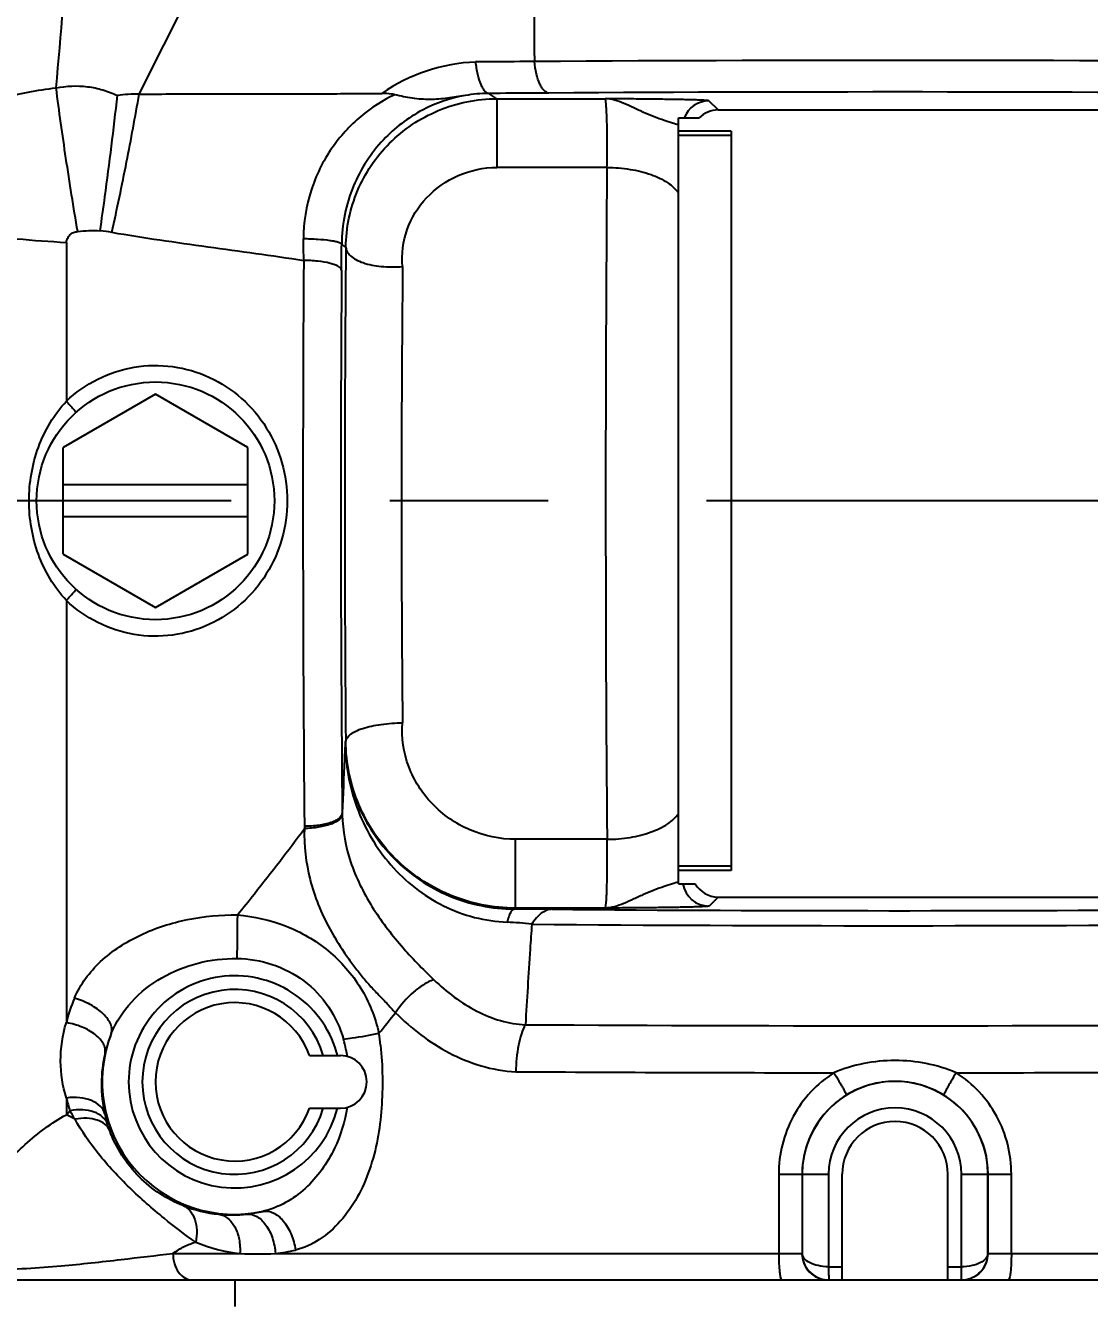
# Model space of a CAD drawing. Header units: millimetres. Extents: x 4086 to 8300, y 123 to 1549.
# Drawn here: x 6867.03 to 6877.1, y 473.85 to 485.97 of the extents above; entities that cross this region are included whole.
import ezdxf
from ezdxf import colors
from ezdxf.entities.mleader import LeaderData, LeaderLine
from ezdxf.math import Vec2, Vec3

# ---------------------------------------------------------------- set-up
doc = ezdxf.new("R2010")
doc.units = ezdxf.units.MM
doc.linetypes.add('CENTER', pattern=[0.6, 0.375, -0.075, 0.075, -0.075])
for name, color, linetype in [('中心线', 7, 'Continuous'), ('外形图', 7, 'Continuous'), ('多重引线', 7, 'Continuous'), ('尺寸标注', 7, 'Continuous')]:
    doc.layers.add(name, color=color, linetype=linetype)
doc.styles.add('思源黑', font='SourceHanSansCN-Normal.ttf')
doc.dimstyles.new('尺寸标注_1_4比例', dxfattribs={"dimtxt": 7, "dimasz": 6, "dimexe": 2, "dimexo": 1.5, "dimgap": 1, "dimtad": 1, "dimdec": 1, "dimlfac": 4, "dimdsep": 46, "dimtxsty": '思源黑', "dimcen": 0.09, "dimadec": 0, "dimazin": 0, "dimtp": 0.01, "dimtm": 0.01, "dimtfac": 1, "dimtdec": 1, "dimtofl": 0, "dimtmove": 0, "dimatfit": 3, "dimfxl": 1, "dimtolj": 1, "dimarcsym": 0})

# ---------------------------------------------------------------- blocks, each defined once
blk = doc.blocks.new('*D952')
at = {"layer": 'Defpoints', "color": 0}
for p in [(6903.764, 492.976), (6839.678, 469.976), (6903.764, 469.976)]:
    blk.add_point(p, dxfattribs=at)
at = {"layer": '尺寸标注', "color": 0, "lineweight": -2}
for p, q in [((6902.264, 492.976), (6837.678, 492.976)), ((6839.678, 486.976), (6839.678, 475.976)), ((6902.264, 469.976), (6837.678, 469.976))]:
    blk.add_line(p, q, dxfattribs=at)
at = {"layer": '尺寸标注', "color": 0}
for points in [[(6840.678, 486.976), (6838.678, 486.976), (6839.678, 492.976)], [(6838.678, 475.976), (6840.678, 475.976), (6839.678, 469.976)]]:
    blk.add_solid(points, dxfattribs=at)
at = {"layer": '尺寸标注', "color": 0, "insert": (6835.054, 481.476), "char_height": 7, "attachment_point": 5, "rotation": 90, "style": '思源黑'}
blk.add_mtext('\\A1;92', dxfattribs=at)

msp = doc.modelspace()

# ---------------------------------------------------------------- linework, layer by layer
at = {"layer": '中心线', "linetype": 'CENTER', "ltscale": 20}
msp.add_line((7036.9807, 481.4763), (6843.6609, 481.4763), dxfattribs=at)
at = {"layer": '外形图'}
for p, q in [((6868.1092, 485.3259), (6869.1549, 487.4101)), ((6871.4948, 485.282), (6871.4186, 485.3327)), ((6871.4948, 485.282), (6871.4948, 484.6323)), ((6871.4948, 485.282), (6872.52, 485.282)), ((6873.589, 485.1763), (6873.5028, 485.2625)), ((6873.589, 485.1763), (6884.9558, 485.1763)), ((6873.214, 477.8513), (6873.214, 485.1013)), ((6873.214, 485.1013), (6873.4105, 485.1013)), ((6873.714, 484.9763), (6873.214, 484.9763)), ((6873.714, 484.9336), (6873.214, 484.9336)), ((6873.714, 484.9763), (6873.714, 477.9763)), ((6872.5372, 484.6323), (6871.4948, 484.6323)), ((6867.4201, 483.923), (6867.4201, 482.4194)), ((6870.0662, 483.8774), (6870.0263, 483.904)), ((6868.264, 482.4866), (6867.389, 481.9814)), ((6869.139, 481.9814), (6868.264, 482.4866)), ((6867.389, 480.9711), (6867.389, 481.9814)), ((6869.139, 480.9711), (6869.139, 481.9814)), ((6869.139, 481.6263), (6867.389, 481.6263)), ((6869.139, 481.3263), (6867.389, 481.3263)), ((6867.389, 480.9711), (6868.264, 480.4659)), ((6868.264, 480.4659), (6869.139, 480.9711)), ((6867.4201, 480.5331), (6867.4201, 476.5369)), ((6870.0596, 479.1975), (6870.065, 479.2011)), ((6871.6724, 477.6211), (6871.6724, 478.2723)), ((6872.5376, 478.2723), (6871.6724, 478.2723)), ((6873.714, 478.0189), (6873.214, 478.0189)), ((6873.714, 477.9763), (6873.214, 477.9763)), ((6873.214, 477.8513), (6873.3725, 477.8513)), ((6873.589, 477.7263), (6873.5033, 477.6406)), ((6873.589, 477.7263), (6882.6485, 477.7263)), ((6871.6589, 477.6121), (6871.6724, 477.6211)), ((6872.5205, 477.6211), (6871.6724, 477.6211)), ((6869.7211, 476.2263), (6870.014, 476.2263)), ((6867.4201, 475.8236), (6867.4201, 475.665)), ((6869.7211, 475.7263), (6870.014, 475.7263)), ((6867.4201, 475.665), (6867.4544, 475.7034)), ((6874.1628, 475.1013), (6874.1628, 474.3513)), ((6874.1628, 475.1013), (6874.6347, 475.1013)), ((6874.3834, 475.1013), (6874.3834, 474.3513)), ((6874.3847, 475.1013), (6874.3847, 474.3513)), ((6874.6347, 475.1013), (6874.6347, 474.2263)), ((6874.764, 474.1013), (6874.764, 475.1013)), ((6875.764, 474.2263), (6875.764, 475.1013)), ((6875.8934, 474.2263), (6875.8934, 475.1013)), ((6875.8934, 475.1013), (6876.3652, 475.1013)), ((6876.1433, 474.3513), (6876.1433, 475.1013)), ((6876.1446, 474.3513), (6876.1446, 475.1013)), ((6876.3652, 474.3513), (6876.3652, 475.1013)), ((6868.4292, 474.3513), (6869.0638, 474.3513)), ((6869.3989, 474.3513), (6874.3847, 474.3513)), ((6876.1433, 474.3513), (6884.639, 474.3513)), ((6874.6347, 474.2263), (6874.764, 474.2263)), ((6875.764, 474.2263), (6875.8934, 474.2263)), ((6875.764, 474.1013), (6875.764, 474.2242)), ((6866.3596, 474.1013), (6884.389, 474.1013)), ((6869.014, 474.1013), (6869.014, 473.8513)), ((6874.6204, 474.1018), (6874.6369, 474.1013)), ((6874.6369, 474.1015), (6874.6369, 474.1013))]:
    msp.add_line(p, q, dxfattribs=at)
msp.add_circle((6868.264, 481.4763), 1.125, dxfattribs=at)
for centre, radius, start, end in [((7005.2637, 486.4286), 133.4158, 179.578037, 180.340912), ((6871.3642, 483.9428), 1.6887, 92.38081, 124.56998), ((6875.2435, -68.3687), 554.0139, 89.537809, 90.350932), ((6868.1145, 483.573), 1.753, 90.17297, 96.89176), ((6871.4278, 483.948), 1.3848, 90.37835, 99.6978), ((6875.2444, -45.3852), 530.7314, 89.536926, 90.351601), ((6873.5029, 485.0124), 0.2501, 90.02115, 159.1845), ((6873.589, 484.9263), 0.25, 89.9987, 135.57342), ((7264.0842, 481.478), 391.5597, 179.538437, 180.469087), ((6867.5362, 482.1695), 1.8748, 80.33883, 83.75148), ((6781.9764, 482.7265), 87.6968, 0.670072, 0.803158), ((6790.9012, 484.1781), 79.1255, 359.624522, 359.801485), ((7130.8619, 481.4744), 260.8068, 179.472087, 180.499404), ((7204.509, 481.4871), 334.8496, 179.612441, 180.52887), ((7184.5771, 481.4856), 314.5595, 179.604009, 180.539906), ((7102.1682, 481.4745), 231.5759, 179.45082, 180.519521), ((6871.3756, 478.5336), 1.3442, 180.51642, 181.26151), ((6871.3726, 478.3766), 1.6991, 179.33642, 180.09026), ((6873.5034, 477.8906), 0.2501, 189.05502, 269.9771), ((6873.589, 477.9762), 0.2499, 209.99332, 270.00299), ((6924.8123, 476.7594), 55.7788, 179.1813, 179.60488), ((6871.4745, 413.977), 63.6353, 89.513607, 89.833931), ((6875.2673, 879.8673), 402.2704, 269.536723, 270.445336), ((6871.4778, 474.7423), 2.7479, 82.72838, 87.60676), ((6875.2673, 919.7601), 442.3054, 269.554159, 270.428604), ((6869.014, 475.9763), 0.875, 16.60155, 343.39845), ((6868.9066, 476.1774), 1.5294, 157.21923, 166.40714), ((6869.014, 475.9763), 0.75, 19.47122, 340.52878), ((6845.782, 496.2936), 31.612, 321.08596, 321.53757), ((6875.255, 1083.164), 606.6565, 269.6704033, 270.3667102), ((6869.014, 475.9763), 1.2543, 158.65823, 282.34179), ((6869.0219, 475.9551), 1.2694, 157.89782, 166.75001), ((6868.6349, 475.9847), 1.4624, 11.8079, 15.71839), ((6867.7601, 476.0389), 2.6489, 6.15004, 8.62852), ((6869.0247, 475.9547), 1.2723, 166.7603, 192.8033), ((6869.014, 475.9763), 1.0043, 14.4138, 16.2831), ((6870.014, 475.9763), 0.25, 270, 90), ((6869.014, 475.9763), 1.0043, 180, 345.5862), ((6875.1255, 1070.8247), 594.7623, 269.6676645, 269.9576503), ((6875.264, 475.1013), 0.8793, 0, 180), ((6875.3327, 1088.0992), 612.0369, 270.0476899, 270.3654774), ((6875.2626, 475.1011), 0.8792, 121.6104, 179.98687), ((6875.2654, 475.1011), 0.8792, 0.01313, 58.39002), ((6868.9071, 476.1829), 1.5299, 193.58458, 198.26688), ((6875.264, 475.1013), 0.6293, 0, 180), ((6866.1904, 473.2286), 2.7291, 61.4207, 63.21881), ((6869.4688, 476.7233), 2.2579, 206.85328, 209.10093), ((6869.0252, 475.9549), 1.2728, 192.8067, 197.32166), ((6875.264, 475.1013), 0.5, 0.00092, 179.99908), ((6868.986, 475.9426), 1.2317, 197.32224, 200.24141), ((6868.99, 475.9879), 1.271, 248.53763, 264.18168), ((6868.9901, 475.9858), 1.2689, 276.31959, 283.30373), ((6868.99, 475.9869), 1.27, 264.17932, 276.32066), ((6869.2326, 475.8733), 1.5313, 247.44673, 263.67221), ((6869.2308, 475.8677), 1.5257, 276.32438, 283.58828), ((6869.2313, 478.1381), 3.7905, 267.46718, 272.53282), ((6875.8946, 474.3513), 0.25, 280.3158, 0.00302), ((6874.6334, 474.3511), 0.2498, 267.02562, 269.42015), ((6874.6334, 474.3503), 0.2491, 269.421, 269.99993), ((6875.8911, 474.3523), 0.2511, 270.01654, 281.06259), ((6875.8947, 474.3512), 0.25, 270.00312, 274.44346), ((6875.8946, 474.3516), 0.2504, 274.44189, 277.17366), ((6875.8947, 474.351), 0.2498, 277.17376, 278.99836), ((6875.8947, 474.3508), 0.2495, 278.99906, 280.31171)]:
    msp.add_arc(centre, radius, start, end, dxfattribs=at)
for points, knots in [([(6864.6694, 485.3367), (6864.6703, 485.5052), (6864.7115, 485.8418), (6864.8869, 486.3171), (6865.1648, 486.741), (6865.5274, 487.1006), (6865.9576, 487.3898), (6866.4388, 487.6058), (6866.9558, 487.745), (6867.3147, 487.7808), (6867.4947, 487.7797)], [0, 0, 0, 0, 0.1224583, 0.2437298, 0.3650884, 0.4876999, 0.6124247, 0.7396979, 0.8692449, 1, 1, 1, 1]), ([(6864.9906, 485.2644), (6864.9932, 485.4134), (6865.0321, 485.7107), (6865.1928, 486.1289), (6865.4429, 486.4999), (6865.7663, 486.8135), (6866.1474, 487.0651), (6866.714, 487.3164), (6867.185, 487.4058), (6867.4984, 487.4049)], [0, 0, 0, 0, 0.1230194, 0.2447972, 0.3665682, 0.4894494, 0.6142489, 0.7413544, 1, 1, 1, 1]), ([(6867.3236, 485.3853), (6867.3702, 485.8905), (6867.4245, 486.564), (6867.4832, 487.2371), (6867.4984, 487.4049)], [0, 0, 0, 0, 0.7507655, 1, 1, 1, 1]), ([(6871.8503, 485.6348), (6871.8041, 485.6344), (6871.6187, 485.6327), (6871.4333, 485.6312), (6871.2941, 485.6301)], [0, 0, 0, 0, 0.2489287, 1, 1, 1, 1]), ([(6871.4186, 485.3327), (6871.4041, 485.3336), (6871.3819, 485.3518), (6871.3614, 485.3833), (6871.3368, 485.435), (6871.3123, 485.518), (6871.2994, 485.5903), (6871.2941, 485.6301)], [0, 0, 0, 0, 0.1305332, 0.225825, 0.3433759, 0.6398955, 1, 1, 1, 1]), ([(6871.9875, 485.3362), (6871.9708, 485.337), (6871.9445, 485.3537), (6871.9199, 485.3866), (6871.8925, 485.4383), (6871.8666, 485.522), (6871.8546, 485.5948), (6871.8503, 485.6348)], [0, 0, 0, 0, 0.1453953, 0.2428798, 0.3600357, 0.6503352, 1, 1, 1, 1]), ([(6865.8754, 484.22), (6865.9038, 484.376), (6866.0178, 484.685), (6866.2873, 485.0011), (6866.5658, 485.1868), (6866.8038, 485.2882), (6867.0596, 485.3503), (6867.235, 485.374), (6867.3236, 485.3853)], [0, 0, 0, 0, 0.237297, 0.4816248, 0.6073124, 0.7354616, 0.8664355, 1, 1, 1, 1]), ([(6867.3236, 485.3853), (6867.4209, 485.4035), (6867.5723, 485.411), (6867.7666, 485.3695), (6867.8591, 485.3336), (6867.9042, 485.3133)], [0, 0, 0, 0, 0.5002621, 0.7501753, 1, 1, 1, 1]), ([(6867.5274, 484.0245), (6867.4881, 484.2561), (6867.416, 484.7091), (6867.352, 485.1634), (6867.3236, 485.3853)], [0, 0, 0, 0, 0.5121016, 1, 1, 1, 1]), ([(6867.7403, 484.0332), (6867.7557, 484.1404), (6867.815, 484.5665), (6867.8686, 484.9933), (6867.9041, 485.3133)], [0, 0, 0, 0, 0.2517084, 1, 1, 1, 1]), ([(6867.8509, 484.0178), (6867.9002, 484.2393), (6867.9913, 484.6744), (6868.0727, 485.1115), (6868.1092, 485.3259)], [0, 0, 0, 0, 0.5106114, 1, 1, 1, 1]), ([(6868.1092, 485.3259), (6868.2052, 485.3254), (6868.3972, 485.3284), (6868.7815, 485.3306), (6869.2612, 485.3281), (6869.8348, 485.3281), (6870.2162, 485.3323), (6870.406, 485.3334)], [0, 0, 0, 0, 0.125355, 0.2508375, 0.5018878, 0.7519932, 1, 1, 1, 1]), ([(6870.5288, 485.3206), (6870.4138, 485.2662), (6870.1897, 485.1225), (6869.9098, 484.815), (6869.713, 484.416), (6869.6647, 484.1108), (6869.6645, 483.9558)], [0, 0, 0, 0, 0.2247888, 0.4643178, 0.7260677, 1, 1, 1, 1]), ([(6871.1945, 485.313), (6871.054, 485.2884), (6870.7681, 485.1901), (6870.3881, 484.8995), (6870.1011, 484.4578), (6870.0269, 484.0923), (6870.0263, 483.904)], [0, 0, 0, 0, 0.2166006, 0.4504555, 0.7140306, 1, 1, 1, 1]), ([(6870.5292, 485.3202), (6870.5191, 485.3228), (6870.4786, 485.3316), (6870.4369, 485.3335), (6870.406, 485.3334)], [0, 0, 0, 0, 0.2530992, 1, 1, 1, 1]), ([(6871.1945, 485.313), (6871.1388, 485.304), (6871.029, 485.2844), (6870.8619, 485.2711), (6870.6942, 485.2834), (6870.584, 485.3067), (6870.5288, 485.3206)], [0, 0, 0, 0, 0.2519509, 0.4980555, 0.7460093, 1, 1, 1, 1]), ([(6871.9875, 485.3362), (6871.9403, 485.3359), (6871.7507, 485.3347), (6871.5611, 485.3335), (6871.4186, 485.3327)], [0, 0, 0, 0, 0.2488947, 1, 1, 1, 1]), ([(6870.0662, 483.8774), (6870.0676, 484.0586), (6870.1429, 484.4242), (6870.4563, 484.8883), (6870.9277, 485.2058), (6871.3056, 485.282), (6871.4948, 485.282)], [0, 0, 0, 0, 0.2462258, 0.4922035, 0.7429922, 1, 1, 1, 1]), ([(6872.5372, 484.6323), (6872.538, 484.6671), (6872.5393, 484.7391), (6872.5399, 484.8482), (6872.5392, 484.9571), (6872.5374, 485.0585), (6872.5348, 485.1353), (6872.5321, 485.188), (6872.5301, 485.2196), (6872.5278, 485.2446), (6872.5257, 485.2638), (6872.5232, 485.2746), (6872.5216, 485.2813), (6872.5199, 485.282)], [0, 0, 0, 0, 0.1604044, 0.3317473, 0.5027242, 0.6620539, 0.7992478, 0.8566611, 0.9053248, 0.9444554, 0.9734449, 0.991906, 1, 1, 1, 1]), ([(6873.5028, 485.2625), (6873.5023, 485.263), (6873.4999, 485.2635), (6873.4923, 485.265), (6873.4764, 485.2662), (6873.4505, 485.2679), (6873.4154, 485.2694), (6873.3716, 485.2709), (6873.3197, 485.2723), (6873.2603, 485.2737), (6873.1684, 485.2755), (6873.0408, 485.2773), (6872.8761, 485.2792), (6872.7006, 485.2807), (6872.5807, 485.2815), (6872.52, 485.282)], [0, 0, 0, 0, 0.0023218, 0.0070709, 0.0239534, 0.0505243, 0.0864237, 0.1311749, 0.1841996, 0.2448282, 0.3123155, 0.4645921, 0.6342403, 0.8146383, 1, 1, 1, 1]), ([(6873.214, 485.0334), (6873.1951, 485.0401), (6873.1501, 485.0542), (6873.0409, 485.0887), (6872.9188, 485.1357), (6872.794, 485.1945), (6872.7014, 485.238), (6872.6111, 485.2716), (6872.5496, 485.2812), (6872.52, 485.282)], [0, 0, 0, 0, 0.0813006, 0.1910348, 0.4647542, 0.6104992, 0.7505436, 0.8797435, 1, 1, 1, 1]), ([(6870.603, 483.6941), (6870.5917, 483.8111), (6870.6225, 484.0532), (6870.815, 484.3645), (6871.1206, 484.579), (6871.3696, 484.6319), (6871.4948, 484.6323)], [0, 0, 0, 0, 0.2441136, 0.4883907, 0.7398473, 1, 1, 1, 1]), ([(6872.5372, 484.6323), (6872.6105, 484.6318), (6872.752, 484.6203), (6872.9473, 484.5728), (6873.1057, 484.5), (6873.1876, 484.429), (6873.214, 484.3904)], [0, 0, 0, 0, 0.2972331, 0.5732143, 0.8102828, 1, 1, 1, 1]), ([(6865.8754, 484.22), (6865.9627, 484.1728), (6866.1755, 484.0933), (6866.5377, 484.0094), (6866.9626, 483.9507), (6867.2642, 483.9315), (6867.4201, 483.923)], [0, 0, 0, 0, 0.1880614, 0.4274064, 0.7040532, 1, 1, 1, 1]), ([(6867.4201, 483.923), (6867.4219, 483.936), (6867.4302, 483.9615), (6867.453, 483.9946), (6867.4865, 484.0192), (6867.5139, 484.0228), (6867.5274, 484.0245)], [0, 0, 0, 0, 0.2460855, 0.4943304, 0.7447735, 1, 1, 1, 1]), ([(6867.5274, 484.0245), (6867.5626, 484.0291), (6867.6334, 484.036), (6867.7049, 484.0371), (6867.7403, 484.0332)], [0, 0, 0, 0, 0.500091, 1, 1, 1, 1]), ([(6867.8509, 484.0178), (6868.1524, 483.9662), (6868.7584, 483.8814), (6869.3645, 483.7977), (6869.6671, 483.7521)], [0, 0, 0, 0, 0.49995, 1, 1, 1, 1]), ([(6870.0263, 483.904), (6870.0255, 483.9081), (6870.0143, 483.9161), (6869.9927, 483.9236), (6869.9583, 483.9319), (6869.8934, 483.9424), (6869.794, 483.9517), (6869.7098, 483.9551), (6869.6645, 483.9558)], [0, 0, 0, 0, 0.0338856, 0.0975514, 0.1926509, 0.3166042, 0.6327339, 1, 1, 1, 1]), ([(6870.0662, 483.8774), (6870.067, 483.8624), (6870.0768, 483.8307), (6870.1116, 483.7902), (6870.1636, 483.7558), (6870.2596, 483.716), (6870.4091, 483.6891), (6870.5358, 483.6889), (6870.603, 483.6941)], [0, 0, 0, 0, 0.0736948, 0.1576224, 0.2584525, 0.3781705, 0.6677164, 1, 1, 1, 1]), ([(6870.0251, 483.6596), (6870.0236, 483.6748), (6869.9975, 483.6953), (6869.9593, 483.712), (6869.8945, 483.7317), (6869.7962, 483.7472), (6869.7121, 483.7518), (6869.6671, 483.7521)], [0, 0, 0, 0, 0.120169, 0.2174904, 0.3398394, 0.6458773, 1, 1, 1, 1]), ([(6867.4201, 482.4194), (6867.508, 482.5025), (6867.7093, 482.6443), (6868.0596, 482.759), (6868.4287, 482.7651), (6868.7827, 482.6616), (6869.0907, 482.4594), (6869.3278, 482.1777), (6869.4768, 481.8413), (6869.5107, 481.5976), (6869.5107, 481.4763)], [0, 0, 0, 0, 0.1248715, 0.2498978, 0.3750276, 0.5000725, 0.6249563, 0.7498148, 0.8748247, 1, 1, 1, 1]), ([(6867.0671, 481.4763), (6867.0671, 481.6474), (6867.1256, 481.9915), (6867.3044, 482.2944), (6867.4201, 482.4194)], [0, 0, 0, 0, 0.5012763, 1, 1, 1, 1]), ([(6867.4201, 482.4194), (6867.4283, 482.4105), (6867.4601, 482.376), (6867.4911, 482.3409), (6867.5136, 482.3144)], [0, 0, 0, 0, 0.2591646, 1, 1, 1, 1]), ([(6867.4201, 480.5331), (6867.3044, 480.6581), (6867.1256, 480.961), (6867.0671, 481.3051), (6867.0671, 481.4763)], [0, 0, 0, 0, 0.4987239, 1, 1, 1, 1]), ([(6869.5107, 481.4763), (6869.5107, 481.355), (6869.4768, 481.1112), (6869.3277, 480.7748), (6869.0907, 480.4932), (6868.7827, 480.291), (6868.4287, 480.1874), (6868.0596, 480.1935), (6867.7093, 480.3083), (6867.508, 480.45), (6867.4201, 480.5331)], [0, 0, 0, 0, 0.1251751, 0.2501845, 0.3750427, 0.4999264, 0.6249709, 0.7501014, 0.8751284, 1, 1, 1, 1]), ([(6867.4201, 480.5331), (6867.4283, 480.542), (6867.4601, 480.5765), (6867.4911, 480.6117), (6867.5136, 480.6382)], [0, 0, 0, 0, 0.2591645, 1, 1, 1, 1]), ([(6870.065, 479.2011), (6870.067, 479.2275), (6870.1031, 479.2666), (6870.1631, 479.2994), (6870.2303, 479.3251), (6870.3105, 479.346), (6870.4354, 479.3677), (6870.5342, 479.3742), (6870.6019, 479.3748)], [0, 0, 0, 0, 0.1345116, 0.2337634, 0.3555545, 0.497494, 0.6556314, 1, 1, 1, 1]), ([(6871.6724, 478.2723), (6871.5244, 478.2726), (6871.2303, 478.334), (6870.8667, 478.5841), (6870.6333, 478.9493), (6870.5914, 479.2356), (6870.6019, 479.3748)], [0, 0, 0, 0, 0.2596087, 0.5106613, 0.7550691, 1, 1, 1, 1]), ([(6870.0596, 479.1975), (6870.0572, 479.1418), (6870.0478, 478.9164), (6870.0384, 478.6911), (6870.0315, 478.5215)], [0, 0, 0, 0, 0.2475503, 1, 1, 1, 1]), ([(6870.0596, 479.1976), (6870.0601, 478.987), (6870.1344, 478.5623), (6870.4067, 478.0966), (6870.7144, 477.8043), (6870.9837, 477.6343), (6871.2802, 477.5233), (6871.4887, 477.4922), (6871.5925, 477.4878)], [0, 0, 0, 0, 0.2502555, 0.500667, 0.6263511, 0.7517549, 0.8765049, 1, 1, 1, 1]), ([(6870.0596, 479.1975), (6870.0615, 478.9955), (6870.145, 478.5843), (6870.4964, 478.0582), (6871.0266, 477.6993), (6871.4497, 477.6129), (6871.6589, 477.6121)], [0, 0, 0, 0, 0.244421, 0.4931295, 0.7469895, 1, 1, 1, 1]), ([(6871.6724, 477.6211), (6871.4596, 477.6211), (6871.0347, 477.7067), (6870.5045, 478.0633), (6870.1515, 478.5852), (6870.0666, 478.9969), (6870.065, 479.2011)], [0, 0, 0, 0, 0.2569993, 0.5074641, 0.7532984, 1, 1, 1, 1]), ([(6870.0318, 478.504), (6870.0303, 478.4855), (6870.0067, 478.4577), (6869.9662, 478.4332), (6869.902, 478.406), (6869.8033, 478.3831), (6869.7187, 478.3752), (6869.6735, 478.374)], [0, 0, 0, 0, 0.1398244, 0.240314, 0.362348, 0.6600845, 1, 1, 1, 1]), ([(6870.0315, 478.5215), (6870.0302, 478.5023), (6870.0075, 478.4731), (6869.9664, 478.4481), (6869.9023, 478.4214), (6869.8033, 478.4008), (6869.7187, 478.3958), (6869.6737, 478.3963)], [0, 0, 0, 0, 0.1440488, 0.2444897, 0.3657965, 0.6614481, 1, 1, 1, 1]), ([(6870.0318, 478.504), (6870.0349, 478.353), (6870.0924, 478.0461), (6870.3007, 477.6291), (6870.5801, 477.2632), (6870.7916, 477.0453), (6870.8983, 476.9434)], [0, 0, 0, 0, 0.2477118, 0.5027376, 0.7580059, 1, 1, 1, 1]), ([(6872.5376, 478.2723), (6872.6108, 478.2729), (6872.7522, 478.2845), (6872.9473, 478.3326), (6873.1059, 478.4065), (6873.1876, 478.4782), (6873.214, 478.5173)], [0, 0, 0, 0, 0.2964376, 0.571963, 0.8092226, 1, 1, 1, 1]), ([(6869.0392, 477.5564), (6869.0932, 477.6233), (6869.3089, 477.8925), (6869.5196, 478.1657), (6869.6735, 478.374)], [0, 0, 0, 0, 0.2491703, 1, 1, 1, 1]), ([(6869.6735, 478.374), (6869.668, 478.2124), (6869.6971, 477.9651), (6869.8005, 477.6519), (6869.9099, 477.4224), (6870.0219, 477.2401), (6870.1217, 477.1003), (6870.2005, 476.999), (6870.2803, 476.9001), (6870.3665, 476.8092), (6870.4527, 476.7211), (6870.5075, 476.6607), (6870.5347, 476.6308)], [0, 0, 0, 0, 0.2424692, 0.3668961, 0.493939, 0.6227547, 0.6872734, 0.7515057, 0.815171, 0.8777576, 0.9393601, 1, 1, 1, 1]), ([(6872.5205, 477.6211), (6872.5221, 477.6217), (6872.5237, 477.6285), (6872.5262, 477.6394), (6872.5283, 477.6587), (6872.5306, 477.6838), (6872.5327, 477.7155), (6872.5354, 477.7684), (6872.5379, 477.8456), (6872.5398, 477.9473), (6872.5404, 478.0564), (6872.5398, 478.1656), (6872.5385, 478.2376), (6872.5376, 478.2723)], [0, 0, 0, 0, 0.0081061, 0.0266203, 0.0556908, 0.0949302, 0.1437214, 0.2012726, 0.3387322, 0.4982363, 0.6691982, 0.8402451, 1, 1, 1, 1]), ([(6873.214, 477.8695), (6873.1951, 477.8628), (6873.15, 477.8488), (6873.0406, 477.8143), (6872.9186, 477.7673), (6872.7939, 477.7085), (6872.7013, 477.665), (6872.6112, 477.6315), (6872.55, 477.6218), (6872.5205, 477.6211)], [0, 0, 0, 0, 0.0815461, 0.1914656, 0.4653349, 0.6110683, 0.7510637, 0.8802064, 1, 1, 1, 1]), ([(6867.4965, 476.7696), (6867.5513, 476.9002), (6867.7356, 477.1409), (6868.1179, 477.3868), (6868.5655, 477.5298), (6868.8811, 477.5581), (6869.0392, 477.5564)], [0, 0, 0, 0, 0.2333278, 0.4822316, 0.7395074, 1, 1, 1, 1]), ([(6869.0392, 477.5564), (6869.1947, 477.544), (6869.504, 477.4747), (6869.9145, 477.2368), (6870.2275, 476.8808), (6870.3451, 476.5871), (6870.379, 476.4364)], [0, 0, 0, 0, 0.2509911, 0.5017154, 0.7513243, 1, 1, 1, 1]), ([(6871.6589, 477.6121), (6871.6523, 477.6114), (6871.6375, 477.6014), (6871.6216, 477.5753), (6871.6057, 477.5363), (6871.597, 477.5054), (6871.5925, 477.4878)], [0, 0, 0, 0, 0.1358899, 0.339241, 0.6268307, 1, 1, 1, 1]), ([(6872.0147, 477.6101), (6871.9976, 477.6094), (6871.9618, 477.6016), (6871.9119, 477.5722), (6871.8652, 477.5267), (6871.8385, 477.4891), (6871.8256, 477.4681)], [0, 0, 0, 0, 0.208718, 0.4378501, 0.6996805, 1, 1, 1, 1]), ([(6873.5033, 477.6406), (6873.5028, 477.64), (6873.5003, 477.6395), (6873.4928, 477.6381), (6873.4769, 477.6369), (6873.451, 477.6352), (6873.4159, 477.6337), (6873.3721, 477.6321), (6873.3202, 477.6307), (6873.2609, 477.6293), (6873.169, 477.6276), (6873.0413, 477.6257), (6872.8767, 477.6239), (6872.7011, 477.6224), (6872.5812, 477.6215), (6872.5205, 477.6211)], [0, 0, 0, 0, 0.0023311, 0.0070915, 0.0239581, 0.050504, 0.0863893, 0.131138, 0.1841569, 0.2447752, 0.3122609, 0.4645362, 0.6341972, 0.8146141, 1, 1, 1, 1]), ([(6871.8256, 477.4681), (6871.8204, 477.3894), (6871.7991, 477.0726), (6871.7791, 476.7557), (6871.7652, 476.5175)], [0, 0, 0, 0, 0.2485735, 1, 1, 1, 1]), ([(6867.8457, 476.4327), (6867.8898, 476.5437), (6868.0262, 476.7505), (6868.3171, 476.9781), (6868.6632, 477.1171), (6868.9114, 477.1459), (6869.0348, 477.1441)], [0, 0, 0, 0, 0.2447657, 0.4946631, 0.7469335, 1, 1, 1, 1]), ([(6869.0348, 477.1441), (6869.1475, 477.1424), (6869.3741, 477.1054), (6869.6791, 476.9469), (6869.9166, 476.6981), (6870.0121, 476.4892), (6870.0426, 476.3809)], [0, 0, 0, 0, 0.2502423, 0.5003122, 0.7501545, 1, 1, 1, 1]), ([(6869.978, 476.2578), (6869.9446, 476.372), (6869.836, 476.5904), (6869.5696, 476.8387), (6869.233, 476.9786), (6868.8687, 476.9918), (6868.5228, 476.877), (6868.2389, 476.6483), (6868.0529, 476.3352), (6868.0097, 476.0952), (6868.0097, 475.9763)], [0, 0, 0, 0, 0.1249971, 0.2499977, 0.3749982, 0.4999988, 0.6249993, 0.7499999, 0.8750004, 1, 1, 1, 1]), ([(6870.8983, 476.9434), (6870.8645, 476.9326), (6870.7981, 476.8981), (6870.669, 476.8002), (6870.5837, 476.704), (6870.5347, 476.6309)], [0, 0, 0, 0, 0.2191932, 0.4561657, 1, 1, 1, 1]), ([(6870.8983, 476.9434), (6871.0194, 476.8268), (6871.2213, 476.6728), (6871.5267, 476.5483), (6871.6862, 476.5208), (6871.7652, 476.5175)], [0, 0, 0, 0, 0.512494, 0.75892, 1, 1, 1, 1]), ([(6867.8458, 476.4327), (6867.8505, 476.4461), (6867.8541, 476.477), (6867.8409, 476.525), (6867.8119, 476.5739), (6867.751, 476.6416), (6867.6461, 476.7144), (6867.5487, 476.7546), (6867.4965, 476.7696)], [0, 0, 0, 0, 0.0808312, 0.1721746, 0.2792443, 0.4029583, 0.6898801, 1, 1, 1, 1]), ([(6870.5347, 476.6308), (6870.6851, 476.4822), (6870.9435, 476.2827), (6871.3444, 476.1165), (6871.564, 476.0777), (6871.6757, 476.0723)], [0, 0, 0, 0, 0.489589, 0.7411541, 1, 1, 1, 1]), ([(6867.4201, 475.8236), (6867.3854, 475.9362), (6867.3472, 476.1776), (6867.384, 476.4197), (6867.4201, 476.5369)], [0, 0, 0, 0, 0.4900934, 1, 1, 1, 1]), ([(6867.7863, 476.2461), (6867.789, 476.2605), (6867.7888, 476.2921), (6867.7714, 476.3387), (6867.739, 476.384), (6867.675, 476.4432), (6867.5681, 476.5019), (6867.4713, 476.5287), (6867.4201, 476.5369)], [0, 0, 0, 0, 0.086569, 0.1816008, 0.2897479, 0.4123255, 0.6936076, 1, 1, 1, 1]), ([(6871.7651, 476.5175), (6871.7502, 476.4896), (6871.7243, 476.4254), (6871.6868, 476.2774), (6871.6761, 476.1561), (6871.6757, 476.0723)], [0, 0, 0, 0, 0.2079387, 0.450931, 1, 1, 1, 1]), ([(6870.3937, 476.3227), (6870.4044, 476.224), (6870.4155, 476.0254), (6870.4073, 475.7275), (6870.3712, 475.4327), (6870.2984, 475.1476), (6870.1831, 474.8833), (6870.0244, 474.6542), (6869.8269, 474.477), (6869.6691, 474.404), (6869.5893, 474.3847)], [0, 0, 0, 0, 0.1316004, 0.2632667, 0.3945284, 0.5245414, 0.6519032, 0.7747567, 0.8911479, 1, 1, 1, 1]), ([(6870.0426, 476.3809), (6870.0707, 476.3842), (6870.1834, 476.3989), (6870.2956, 476.4182), (6870.379, 476.4364)], [0, 0, 0, 0, 0.248979, 1, 1, 1, 1]), ([(6875.8422, 476.0625), (6875.6619, 476.1408), (6875.264, 476.2156), (6874.8661, 476.1408), (6874.6859, 476.0625)], [0, 0, 0, 0, 0.5000005, 1, 1, 1, 1]), ([(6874.6859, 476.0625), (6874.6057, 476.0118), (6874.458, 475.8889), (6874.2907, 475.655), (6874.1864, 475.387), (6874.1628, 475.1963), (6874.1628, 475.1013)], [0, 0, 0, 0, 0.2498228, 0.4996925, 0.7497589, 1, 1, 1, 1]), ([(6874.6859, 476.0625), (6874.702, 476.0363), (6874.7249, 475.9981), (6874.7533, 475.949), (6874.7708, 475.9177), (6874.7848, 475.8914), (6874.7946, 475.8716), (6874.8003, 475.8588), (6874.802, 475.8526), (6874.8022, 475.8503), (6874.8018, 475.8498)], [0, 0, 0, 0, 0.3793819, 0.5501735, 0.7000126, 0.8235451, 0.9164024, 0.9754473, 0.9918375, 1, 1, 1, 1]), ([(6875.7263, 475.8498), (6875.6574, 475.8922), (6875.5073, 475.9584), (6875.264, 475.9923), (6875.0208, 475.9584), (6874.8706, 475.8922), (6874.8018, 475.8498)], [0, 0, 0, 0, 0.249968, 0.5000008, 0.7500333, 1, 1, 1, 1]), ([(6875.8422, 476.0625), (6875.8261, 476.0363), (6875.8031, 475.9981), (6875.7748, 475.949), (6875.7573, 475.9177), (6875.7432, 475.8914), (6875.7334, 475.8716), (6875.7278, 475.8588), (6875.726, 475.8526), (6875.7258, 475.8503), (6875.7263, 475.8498)], [0, 0, 0, 0, 0.379382, 0.5501735, 0.7000124, 0.8235448, 0.916402, 0.975447, 0.9918374, 1, 1, 1, 1]), ([(6876.3652, 475.1013), (6876.3652, 475.1963), (6876.3417, 475.387), (6876.2374, 475.655), (6876.0701, 475.8889), (6875.9223, 476.0118), (6875.8422, 476.0625)], [0, 0, 0, 0, 0.2502405, 0.5003074, 0.7501778, 1, 1, 1, 1]), ([(6867.7841, 475.6727), (6867.7767, 475.7001), (6867.7425, 475.7547), (6867.6551, 475.8067), (6867.5433, 475.8316), (6867.462, 475.8293), (6867.4201, 475.8236)], [0, 0, 0, 0, 0.2002633, 0.4313615, 0.7012621, 1, 1, 1, 1]), ([(6870.0786, 475.7348), (6870.0569, 475.6009), (6869.9935, 475.3931), (6869.8438, 475.1395), (6869.6393, 474.9071), (6869.4296, 474.7843), (6869.2821, 474.751)], [0.29229679, 0.29229679, 0.29229679, 0.29229679, 0.50728239, 0.63373537, 0.75893012, 1, 1, 1, 1]), ([(6866.1698, 474.2152), (6866.2448, 474.36), (6866.4087, 474.6412), (6866.6922, 475.0365), (6866.9665, 475.3344), (6867.2145, 475.5394), (6867.3495, 475.627), (6867.4201, 475.665)], [0, 0, 0, 0, 0.2523056, 0.5027377, 0.7518783, 0.8761038, 1, 1, 1, 1]), ([(6867.8101, 475.5759), (6867.8009, 475.6018), (6867.7649, 475.6519), (6867.6789, 475.6976), (6867.5713, 475.7163), (6867.494, 475.7106), (6867.4544, 475.7034)], [0, 0, 0, 0, 0.2026391, 0.4339169, 0.7023326, 1, 1, 1, 1]), ([(6868.6453, 474.459), (6868.5418, 474.5296), (6868.3276, 474.6948), (6868.0138, 474.97), (6867.7243, 475.2788), (6867.5655, 475.5085), (6867.5032, 475.6233)], [0, 0, 0, 0, 0.2287221, 0.4932771, 0.7615113, 1, 1, 1, 1]), ([(6867.8303, 475.5165), (6867.8209, 475.5392), (6867.7866, 475.5826), (6867.708, 475.621), (6867.61, 475.6358), (6867.5397, 475.6299), (6867.5034, 475.6233)], [0, 0, 0, 0, 0.2005337, 0.4302406, 0.6987308, 1, 1, 1, 1]), ([(6868.525, 474.805), (6868.3711, 474.8655), (6868.0777, 475.0564), (6867.8904, 475.3535), (6867.8303, 475.5165)], [0, 0, 0, 0, 0.4875966, 1, 1, 1, 1]), ([(6868.525, 474.805), (6868.5503, 474.7939), (6868.5981, 474.7567), (6868.6422, 474.6726), (6868.6593, 474.5695), (6868.6527, 474.4963), (6868.6453, 474.459)], [0, 0, 0, 0, 0.2111816, 0.4448999, 0.7093673, 1, 1, 1, 1]), ([(6869.2821, 474.751), (6869.2977, 474.754), (6869.3315, 474.7543), (6869.3817, 474.7376), (6869.4303, 474.7055), (6869.493, 474.6418), (6869.5546, 474.5343), (6869.5816, 474.4364), (6869.5893, 474.3847)], [0, 0, 0, 0, 0.0912151, 0.1897139, 0.2996762, 0.4224316, 0.7001024, 1, 1, 1, 1]), ([(6868.8612, 474.7235), (6868.892, 474.7191), (6868.9558, 474.689), (6869.0227, 474.6008), (6869.0615, 474.4835), (6869.0665, 474.3963), (6869.0638, 474.3513)], [0, 0, 0, 0, 0.2031442, 0.4360608, 0.7054931, 1, 1, 1, 1]), ([(6869.1297, 474.7246), (6869.1621, 474.7269), (6869.2354, 474.7057), (6869.3189, 474.6191), (6869.3777, 474.4963), (6869.3956, 474.401), (6869.3989, 474.3513)], [0, 0, 0, 0, 0.1942569, 0.426668, 0.7015496, 1, 1, 1, 1]), ([(6868.4292, 474.3513), (6868.4633, 474.3758), (6868.5317, 474.4192), (6868.6075, 474.4503), (6868.6453, 474.459)], [0, 0, 0, 0, 0.5199522, 1, 1, 1, 1]), ([(6866.1697, 474.215), (6866.2424, 474.2047), (6866.4189, 474.1943), (6866.7101, 474.1946), (6867.0376, 474.209), (6867.4518, 474.2401), (6867.9138, 474.2908), (6868.266, 474.3347), (6868.4292, 474.3513)], [0, 0, 0, 0, 0.0970443, 0.2334409, 0.3852099, 0.530564, 0.782961, 1, 1, 1, 1]), ([(6868.4292, 474.3513), (6868.4292, 474.319), (6868.4379, 474.2563), (6868.4762, 474.1743), (6868.5359, 474.1162), (6868.5873, 474.1013), (6868.6114, 474.1013)], [0, 0, 0, 0, 0.2848335, 0.5506529, 0.7869792, 1, 1, 1, 1]), ([(6874.1628, 474.3513), (6874.1628, 474.3194), (6874.1641, 474.2604), (6874.1691, 474.1909), (6874.175, 474.146), (6874.1801, 474.1226), (6874.1842, 474.1087), (6874.1897, 474.1013), (6874.1922, 474.1013)], [0, 0, 0, 0, 0.3755073, 0.6947432, 0.8179839, 0.9107993, 0.9706622, 1, 1, 1, 1]), ([(6874.3834, 474.3513), (6874.3834, 474.3198), (6874.3956, 474.2563), (6874.4477, 474.175), (6874.5262, 474.1187), (6874.589, 474.1032), (6874.6204, 474.1016)], [0, 0, 0, 0, 0.2500115, 0.5000156, 0.750005, 1, 1, 1, 1]), ([(6874.3847, 474.3513), (6874.385, 474.3215), (6874.3965, 474.2606), (6874.4458, 474.1803), (6874.5233, 474.1213), (6874.5877, 474.104), (6874.6204, 474.1018)], [0, 0, 0, 0, 0.2383689, 0.4829841, 0.7373262, 1, 1, 1, 1]), ([(6874.6347, 474.2263), (6874.6014, 474.2266), (6874.5393, 474.2331), (6874.4594, 474.2598), (6874.4032, 474.298), (6874.3853, 474.335), (6874.3847, 474.3513)], [0, 0, 0, 0, 0.333806, 0.6195428, 0.8369742, 1, 1, 1, 1]), ([(6876.1433, 474.3513), (6876.1427, 474.335), (6876.1249, 474.298), (6876.0687, 474.2598), (6875.9888, 474.2331), (6875.9267, 474.2266), (6875.8934, 474.2263)], [0, 0, 0, 0, 0.1630226, 0.3804561, 0.6661924, 1, 1, 1, 1]), ([(6875.9393, 474.1059), (6875.9964, 474.1171), (6876.1027, 474.1809), (6876.1428, 474.2966), (6876.1433, 474.3513)], [0, 0, 0, 0, 0.5153698, 1, 1, 1, 1]), ([(6876.3652, 474.3513), (6876.3652, 474.3194), (6876.364, 474.2604), (6876.359, 474.1909), (6876.353, 474.146), (6876.3479, 474.1226), (6876.3439, 474.1087), (6876.3384, 474.1013), (6876.3359, 474.1013)], [0, 0, 0, 0, 0.3755073, 0.6947432, 0.8179839, 0.9107993, 0.9706622, 1, 1, 1, 1]), ([(6874.6347, 474.2263), (6874.6348, 474.2106), (6874.6352, 474.1815), (6874.6353, 474.1432), (6874.6369, 474.1174), (6874.6361, 474.1047), (6874.6369, 474.1013)], [0, 0, 0, 0, 0.3771745, 0.6986681, 0.9170242, 1, 1, 1, 1]), ([(6875.8913, 474.1032), (6875.8916, 474.1081), (6875.8926, 474.1491), (6875.8932, 474.1902), (6875.8934, 474.2263)], [0, 0, 0, 0, 0.1206409, 1, 1, 1, 1]), ([(6875.8912, 474.1013), (6875.8913, 474.1013), (6875.8911, 474.1023), (6875.8913, 474.1027), (6875.8913, 474.1032)], [0, 0, 0, 0, 0.2519363, 1, 1, 1, 1])]:
    msp.add_open_spline(points, degree=3, knots=knots, dxfattribs=at)
for points in [[(6870.0664, 476.284), (6870.0709, 476.262), (6870.075, 476.2399), (6870.0786, 476.2178)], [(6867.5032, 475.6233), (6867.5007, 475.6228), (6867.4981, 475.6239), (6867.4959, 475.6252)]]:
    msp.add_open_spline(points, degree=3, dxfattribs=at)

# ---------------------------------------------------------------- dimensions: what is measured, and where the dimension line sits
at = {"layer": '尺寸标注'}
dim = msp.add_linear_dim(base=(6839.6781, 469.9763), p1=(6903.764, 492.9763), p2=(6903.764, 469.9763), angle=90, dimstyle='尺寸标注_1_4比例', dxfattribs=at)
dim.commit()
dim.dimension.update_dxf_attribs({"geometry": '*D952', "text_midpoint": (6835.0538, 481.4763)})

# ---------------------------------------------------------------- leaders
at = {"layer": '多重引线'}
ml = msp.add_multileader_mtext('Standard', dxfattribs=at)
ml.set_content('\\pxqc;{\\C256;4}×{\\C256;M5\\A1; \\fSource Han Sans CN Normal|b0|i0|c0|p34;\\C7;depth \\fSource Han Sans CN Normal|b0|i0|c134|p34;\\C256;6}', style='思源黑')
ml.set_leader_properties()
ml.build(insert=Vec2(0, 0))
ml.multileader.update_dxf_attribs({"text_left_attachment_type": 5, "text_right_attachment_type": 5, "dogleg_length": 10, "arrow_head_size": 7.5})
ctx = ml.context
ctx.base_point, ctx.char_height, ctx.arrow_head_size, ctx.landing_gap_size, ctx.plane_origin = Vec3(6867.1804, 527.3764), 7, 7.5, 2.5, Vec3(6971.0105, 386.789)
ctx.left_attachment, ctx.right_attachment, ctx.text_align_type = 5, 5, 1
notes = []
notes.append((ctx, [(1, (1, 1, 0), (6945.1421, 527.3764), (-1, 0), 10, [(1, [(6963.764, 484.9763)], 0, [])])]))
ctx.mtext.insert, ctx.mtext.alignment, ctx.mtext.flow_direction = Vec3(6901.1613, 537.207), 2, 5
for ctx, leaders in notes:
    for number, flags, end, landing, length, lines in leaders:
        leader = LeaderData()
        leader.index, (leader.has_last_leader_line, leader.has_dogleg_vector, leader.attachment_direction) = number, flags
        leader.last_leader_point, leader.dogleg_vector, leader.dogleg_length = Vec3(end), Vec3(landing), length
        for number, points, colour, breaks in lines:
            line = LeaderLine()
            line.index, line.vertices, line.color, line.breaks = number, Vec3.list(points), colors.encode_raw_color(colour), breaks
            leader.lines.append(line)
        ctx.leaders.append(leader)

doc.saveas('drawing.dxf')
